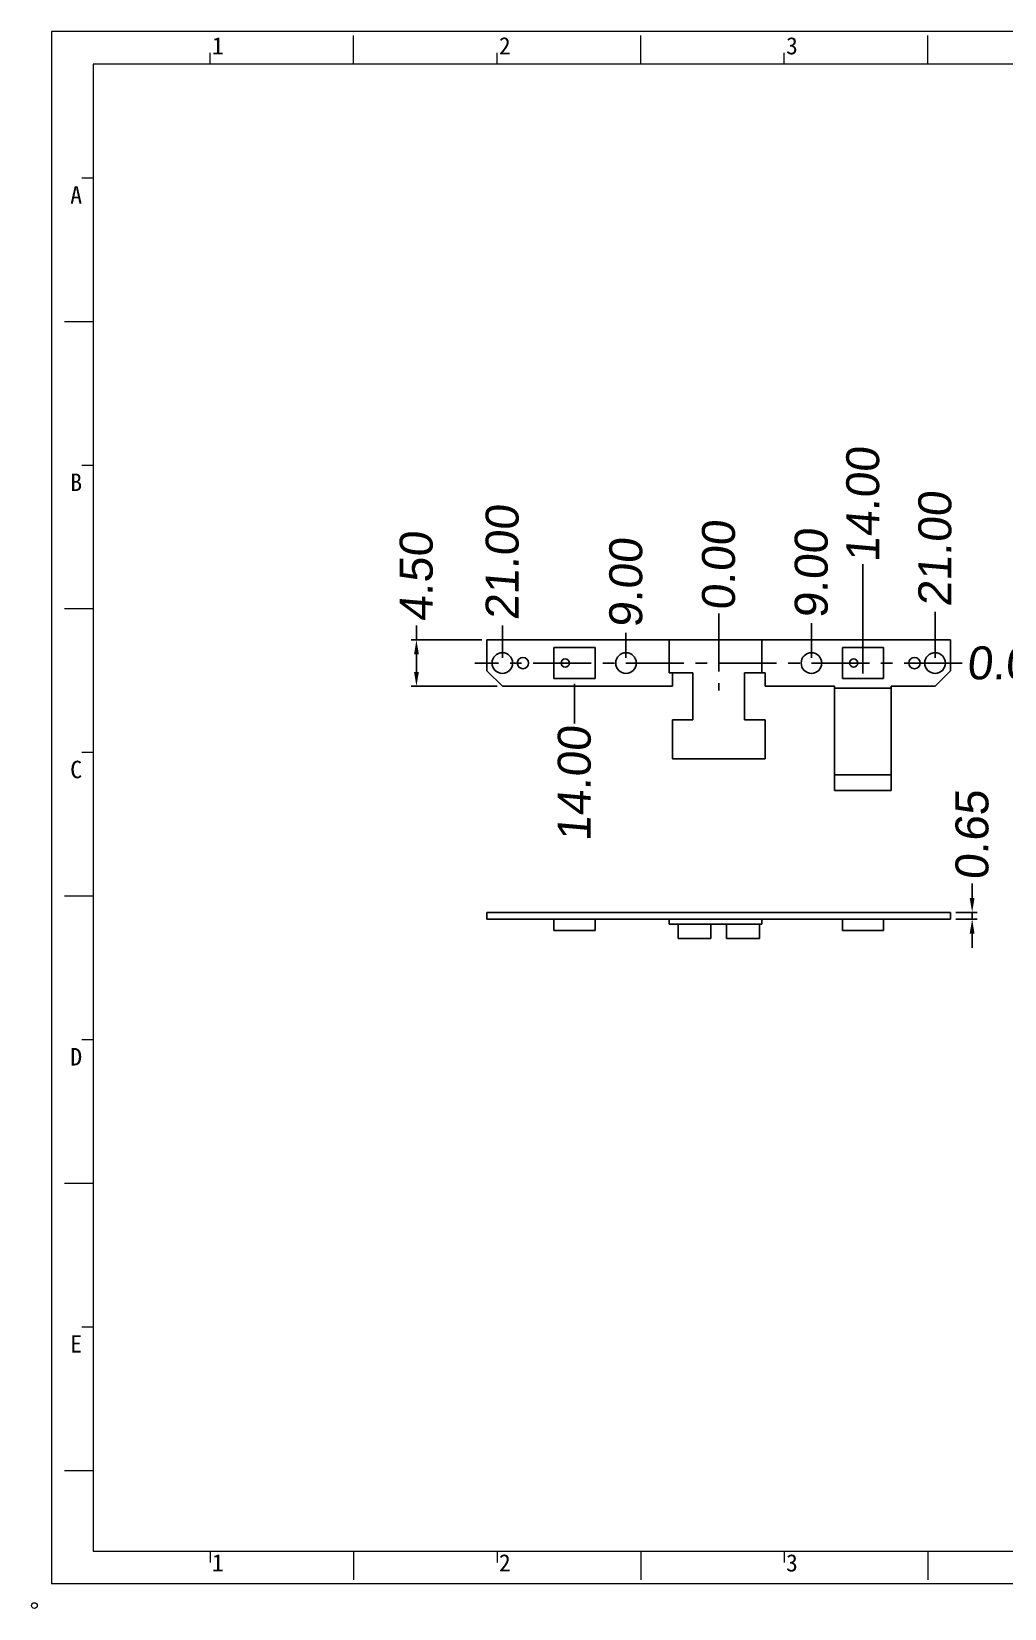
# Model space of a CAD drawing. Extents: x -144 to 4730, y -3845 to 502.
# Drawn here: x 939.2 to 1033.7, y -3462.8 to -3309.8 of the extents above; entities that cross this region are included whole.
import ezdxf

# ---------------------------------------------------------------- set-up
doc = ezdxf.new("R2010")
doc.units = 0
doc.header["$LTSCALE"] = 15
doc.header["$MEASUREMENT"] = 0
doc.linetypes.add('CENTER', pattern=[0.6, 0.375, -0.075, 0.075, -0.075])
doc.layers.get('0').update_dxf_attribs({"linetype": 'CONTINUOUS'})
doc.layers.get('Defpoints').update_dxf_attribs({"linetype": 'CONTINUOUS'})
doc.layers.add('02___PRT_ALL_AXES', color=7, linetype='CONTINUOUS')
doc.layers.add('轮廊线', color=7, linetype='CONTINUOUS', lineweight=13)
doc.styles.get("Standard").update_dxf_attribs({"font": 'txt', "width": 0.8})
doc.styles.add('标准', font='arial.ttf', dxfattribs={"oblique": 5})
doc.dimstyles.new('MSTD', dxfattribs={"dimtxt": 3.2, "dimasz": 1.4, "dimexe": 0.5, "dimexo": 0.5, "dimgap": 0.5, "dimtad": 0, "dimzin": 1, "dimdsep": 46, "dimtxsty": '标准', "dimcen": 0, "dimclrd": 5, "dimclre": 5, "dimclrt": 3, "dimadec": 1, "dimazin": 2, "dimtfac": 0.5, "dimtmove": 0, "dimatfit": 3, "dimfxl": 0, "dimlwd": -1, "dimarcsym": 0})

# ---------------------------------------------------------------- blocks, each defined once
blk = doc.blocks.new('A4h')
at = {"layer": '轮廊线', "color": 7, "lineweight": 13}
for p, q in [((0, 175.72), (-257.52, 175.72)), ((-257.52, 175.72), (-257.52, 0)), ((-223.31, 172.01), (-223.31, 175.26)), ((-190.8, 172.01), (-190.8, 175.26)), ((-158.28, 172.01), (-158.28, 175.26)), ((-239.57, 172.01), (-239.57, 173.31)), ((-207.06, 172.01), (-207.06, 173.31)), ((-174.54, 172.01), (-174.54, 173.31)), ((-4.81, 172.01), (-252.81, 172.01)), ((-252.81, 172.01), (-252.81, 3.71)), ((-252.81, 159.12), (-254.11, 159.12)), ((-252.81, 142.86), (-256.06, 142.86)), ((-252.81, 126.61), (-254.11, 126.61)), ((-252.81, 110.35), (-256.06, 110.35)), ((-252.81, 94.09), (-254.11, 94.09)), ((-252.81, 77.83), (-256.06, 77.83)), ((-252.81, 61.58), (-254.11, 61.58)), ((-252.81, 45.32), (-256.06, 45.32)), ((-252.81, 29.06), (-254.11, 29.06)), ((-252.81, 12.8), (-256.06, 12.8)), ((-252.81, 3.71), (-4.81, 3.71)), ((-239.57, 3.71), (-239.57, 2.41)), ((-223.31, 3.71), (-223.31, 0.45)), ((-207.06, 3.71), (-207.06, 2.41)), ((-190.8, 3.71), (-190.8, 0.45)), ((-174.54, 3.71), (-174.54, 2.41)), ((-158.28, 3.71), (-158.28, 0.45)), ((0, 0), (-257.52, 0))]:
    blk.add_line(p, q, dxfattribs=at)
blk.add_circle((-259.47, -2.47), 0.325, dxfattribs=at)
at = {"layer": '轮廊线', "color": 7}
for s, height, p in [('1', 1.95, (-239.36, 173.13)), ('2', 1.95, (-206.85, 173.13)), ('3', 1.95, (-174.33, 173.13)), ('A', 1.98, (-255.41, 156.22)), ('B', 1.98, (-255.41, 123.7)), ('C', 1.98, (-255.41, 91.19)), ('D', 1.98, (-255.41, 58.67)), ('E', 1.98, (-255.41, 26.16)), ('1', 1.95, (-239.36, 1.4)), ('2', 1.95, (-206.85, 1.4)), ('3', 1.95, (-174.33, 1.4))]:
    blk.add_text(s, height=height, dxfattribs=at).set_placement(p)
blk = doc.blocks.new('*D87')
at = {"color": 5}
for p, q in [((976.6, -3368.82), (976.6, -3367.42)), ((976.6, -3371.92), (976.6, -3370.22))]:
    blk.add_line(p, q, dxfattribs=at)
at = {"color": 5, "lineweight": -2}
for p, q in [((982.94, -3368.82), (976.1, -3368.82)), ((984.44, -3373.32), (976.1, -3373.32))]:
    blk.add_line(p, q, dxfattribs=at)
at = {"color": 5}
for points in [[(976.37, -3370.22), (976.84, -3370.22), (976.6, -3368.82)], [(976.84, -3371.92), (976.37, -3371.92), (976.6, -3373.32)]]:
    blk.add_solid(points, dxfattribs=at)
at = {"layer": 'Defpoints', "color": 0, "lineweight": -3}
for p in [(976.6, -3368.82), (983.44, -3368.82), (984.94, -3373.32)]:
    blk.add_point(p, dxfattribs=at)
at = {"color": 3, "lineweight": -2, "insert": (976.6, -3362.7), "char_height": 3.2, "attachment_point": 5, "rotation": 90, "style": '标准'}
blk.add_mtext('4.50', dxfattribs=at)
blk = doc.blocks.new('*D88')
at = {"color": 5, "lineweight": -2}
blk.add_line((1005.94, -3367.68), (1005.94, -3366.27), dxfattribs=at)
at = {"layer": 'Defpoints', "color": 0, "lineweight": -3}
for p in [(1005.94, -3366.27), (1005.94, -3368.18), (1005.94, -3371.07)]:
    blk.add_point(p, dxfattribs=at)
at = {"color": 3, "lineweight": -2, "insert": (1005.94, -3361.62), "char_height": 3.2, "attachment_point": 5, "rotation": 90, "style": '标准'}
blk.add_mtext('0.00', dxfattribs=at)
blk = doc.blocks.new('*D89')
at = {"color": 5, "lineweight": -2}
blk.add_line((1029.31, -3371.07), (1029.56, -3371.07), dxfattribs=at)
at = {"layer": 'Defpoints', "color": 0}
for p in [(1005.94, -3371.07), (1028.81, -3371.07), (1029.56, -3371.07)]:
    blk.add_point(p, dxfattribs=at)
at = {"color": 3, "insert": (1034.35, -3371.07), "char_height": 3.2, "attachment_point": 5, "style": '标准'}
blk.add_mtext('0.00', dxfattribs=at)
blk = doc.blocks.new('*D90')
at = {"color": 5, "lineweight": -2}
blk.add_line((996.94, -3370.57), (996.94, -3368.12), dxfattribs=at)
at = {"layer": 'Defpoints', "color": 0}
for p in [(996.94, -3368.12), (996.94, -3371.07), (1005.94, -3371.07)]:
    blk.add_point(p, dxfattribs=at)
at = {"color": 3, "insert": (996.94, -3363.33), "char_height": 3.2, "attachment_point": 5, "rotation": 90, "style": '标准'}
blk.add_mtext('9.00', dxfattribs=at)
blk = doc.blocks.new('*D91')
at = {"color": 5, "lineweight": -2}
blk.add_line((1014.94, -3370.57), (1014.94, -3367.2), dxfattribs=at)
at = {"layer": 'Defpoints', "color": 0}
for p in [(1014.94, -3367.2), (1005.94, -3371.07), (1014.94, -3371.07)]:
    blk.add_point(p, dxfattribs=at)
at = {"color": 3, "insert": (1014.94, -3362.41), "char_height": 3.2, "attachment_point": 5, "rotation": 90, "style": '标准'}
blk.add_mtext('9.00', dxfattribs=at)
blk = doc.blocks.new('*D92')
at = {"color": 5, "lineweight": -2}
blk.add_line((1026.94, -3370.57), (1026.94, -3366.11), dxfattribs=at)
at = {"layer": 'Defpoints', "color": 0}
for p in [(1026.94, -3366.11), (1005.94, -3371.07), (1026.94, -3371.07)]:
    blk.add_point(p, dxfattribs=at)
at = {"color": 3, "insert": (1026.94, -3360.04), "char_height": 3.2, "attachment_point": 5, "rotation": 90, "style": '标准'}
blk.add_mtext('21.00', dxfattribs=at)
blk = doc.blocks.new('*D93')
at = {"color": 5, "lineweight": -2}
blk.add_line((984.94, -3370.57), (984.94, -3367.42), dxfattribs=at)
at = {"layer": 'Defpoints', "color": 0}
for p in [(984.94, -3367.42), (984.94, -3371.07), (1005.94, -3371.07)]:
    blk.add_point(p, dxfattribs=at)
at = {"color": 3, "insert": (984.94, -3361.35), "char_height": 3.2, "attachment_point": 5, "rotation": 90, "style": '标准'}
blk.add_mtext('21.00', dxfattribs=at)
blk = doc.blocks.new('*D94')
at = {"color": 5, "lineweight": -2}
blk.add_line((991.94, -3373.07), (991.94, -3376.92), dxfattribs=at)
at = {"layer": 'Defpoints', "color": 0}
for p in [(1005.94, -3371.07), (991.94, -3372.57), (991.94, -3376.92)]:
    blk.add_point(p, dxfattribs=at)
at = {"color": 3, "insert": (991.94, -3382.8), "char_height": 3.2, "attachment_point": 5, "rotation": 90, "style": '标准'}
blk.add_mtext('14.00', dxfattribs=at)
blk = doc.blocks.new('*D95')
at = {"color": 5, "lineweight": -2}
blk.add_line((1019.94, -3372.07), (1019.94, -3361.47), dxfattribs=at)
at = {"layer": 'Defpoints', "color": 0, "lineweight": -3}
for p in [(1019.94, -3361.47), (1005.94, -3371.07), (1019.94, -3372.57)]:
    blk.add_point(p, dxfattribs=at)
at = {"color": 3, "lineweight": -2, "insert": (1019.94, -3355.73), "char_height": 3.2, "attachment_point": 5, "rotation": 90, "style": '标准'}
blk.add_mtext('14.00', dxfattribs=at)
blk = doc.blocks.new('*D406')
at = {"color": 5}
for p, q in [((1030.54, -3393.85), (1030.54, -3392.45)), ((1030.54, -3395.9), (1030.54, -3395.25)), ((1030.54, -3397.3), (1030.54, -3398.7))]:
    blk.add_line(p, q, dxfattribs=at)
at = {"color": 5, "lineweight": -2}
for p, q in [((1028.94, -3395.25), (1031.04, -3395.25)), ((1028.94, -3395.9), (1031.04, -3395.9))]:
    blk.add_line(p, q, dxfattribs=at)
at = {"color": 5}
for points in [[(1030.77, -3393.85), (1030.3, -3393.85), (1030.54, -3395.25)], [(1030.3, -3397.3), (1030.77, -3397.3), (1030.54, -3395.9)]]:
    blk.add_solid(points, dxfattribs=at)
at = {"layer": 'Defpoints', "color": 0, "lineweight": -3}
for p in [(1028.44, -3395.25), (1028.44, -3395.9), (1030.54, -3395.25)]:
    blk.add_point(p, dxfattribs=at)
at = {"color": 3, "lineweight": -2, "insert": (1030.54, -3387.78), "char_height": 3.2, "attachment_point": 5, "rotation": 90, "style": '标准'}
blk.add_mtext('0.65', dxfattribs=at)

msp = doc.modelspace()

# ---------------------------------------------------------------- linework, layer by layer
at = {"color": 1, "linetype": 'CENTER'}
for p, q in [((1005.941, -3366.271), (1005.941, -3373.711)), ((1029.56, -3371.065), (982.278, -3371.065))]:
    msp.add_line(p, q, dxfattribs=at)
at = {"color": 7, "linetype": 'Continuous'}
for p, q in [((1001.131, -3368.815), (983.441, -3368.815)), ((1001.131, -3368.815), (1001.131, -3372.015)), ((1010.131, -3372.015), (1010.131, -3368.815)), ((1028.441, -3368.815), (1010.131, -3368.815)), ((1001.441, -3373.315), (1001.441, -3372.015)), ((1003.441, -3372.015), (1003.441, -3376.565)), ((1008.441, -3372.015), (1010.441, -3372.015)), ((1008.441, -3372.015), (1008.441, -3376.565)), ((1010.441, -3373.315), (1017.191, -3373.315)), ((1017.191, -3373.315), (1017.191, -3383.415)), ((1017.191, -3373.515), (1022.691, -3373.515)), ((1022.691, -3373.315), (1022.691, -3383.415)), ((1022.691, -3373.315), (1026.941, -3373.315)), ((1001.441, -3376.565), (1003.441, -3376.565)), ((1008.441, -3376.565), (1010.441, -3376.565)), ((1001.441, -3380.365), (1010.441, -3380.365)), ((1017.191, -3381.915), (1022.691, -3381.915)), ((1017.191, -3383.415), (1022.691, -3383.415)), ((1028.441, -3395.896), (983.441, -3395.896)), ((1001.131, -3395.896), (1001.131, -3396.396)), ((1010.131, -3395.896), (1010.131, -3396.396)), ((1010.131, -3396.396), (1001.131, -3396.396)), ((1001.991, -3396.396), (1001.991, -3397.796)), ((1005.191, -3396.396), (1005.191, -3397.796)), ((1006.691, -3396.396), (1006.691, -3397.796)), ((1009.891, -3396.396), (1009.891, -3397.796)), ((1005.191, -3397.796), (1001.991, -3397.796)), ((1009.891, -3397.796), (1006.691, -3397.796))]:
    msp.add_line(p, q, dxfattribs=at)
for p, q in [((1001.131, -3368.815), (1010.131, -3368.815)), ((1003.441, -3372.015), (1001.131, -3372.015)), ((1001.441, -3376.565), (1001.441, -3380.365)), ((1010.441, -3376.565), (1010.441, -3380.365))]:
    msp.add_line(p, q)
at = {"color": 1, "linetype": 'Continuous'}
msp.add_line((1026.941, -3373.315), (1028.441, -3371.815), dxfattribs=at)
at = {"layer": '02___PRT_ALL_AXES', "color": 7, "linetype": 'Continuous'}
for p, q in [((983.441, -3368.815), (983.441, -3371.815)), ((989.941, -3369.565), (989.941, -3372.565)), ((993.941, -3369.565), (989.941, -3369.565)), ((993.941, -3372.565), (993.941, -3369.565)), ((1017.941, -3369.565), (1017.941, -3372.565)), ((1021.941, -3369.565), (1017.941, -3369.565)), ((1021.941, -3372.565), (1021.941, -3369.565)), ((1028.441, -3371.815), (1028.441, -3368.815)), ((989.941, -3372.565), (993.941, -3372.565)), ((1010.441, -3372.015), (1010.441, -3373.315)), ((1017.941, -3372.565), (1021.941, -3372.565)), ((984.941, -3373.315), (1001.441, -3373.315)), ((983.441, -3395.246), (983.441, -3395.896)), ((1028.441, -3395.246), (983.441, -3395.246)), ((989.941, -3395.896), (989.941, -3396.996)), ((993.941, -3395.896), (993.941, -3396.996)), ((1017.941, -3395.896), (1017.941, -3396.996)), ((1021.941, -3395.896), (1021.941, -3396.996)), ((1028.441, -3395.246), (1028.441, -3395.896)), ((993.941, -3396.996), (989.941, -3396.996)), ((1021.941, -3396.996), (1017.941, -3396.996))]:
    msp.add_line(p, q, dxfattribs=at)
at = {"layer": '02___PRT_ALL_AXES', "color": 1, "linetype": 'Continuous'}
msp.add_line((984.941, -3373.315), (983.441, -3371.815), dxfattribs=at)
at = {"layer": '02___PRT_ALL_AXES', "color": 7, "linetype": 'Continuous'}
for centre, radius in [((984.941, -3371.065), 1), ((986.941, -3371.065), 0.55), ((991.041, -3371.065), 0.4), ((996.941, -3371.065), 1), ((1014.941, -3371.065), 1), ((1019.041, -3371.065), 0.4), ((1024.941, -3371.065), 0.55), ((1026.941, -3371.065), 1)]:
    msp.add_circle(centre, radius, dxfattribs=at)

# ---------------------------------------------------------------- block references
at = {"layer": '轮廊线', "ltscale": 0.5, "xscale": 0.8569522111222057, "yscale": 0.8569522111212109, "zscale": 0.8569522111208102}
msp.add_blockref('A4h', (1161.872, -3460.383), dxfattribs=at)

# ---------------------------------------------------------------- dimensions: what is measured, and where the dimension line sits
for feature_location, offset, dtype, origin, picture, middle in [((1019.941, -3372.565), (0, 11.095), 1, (1005.941, -3371.065), '*D95', (1019.941, -3355.727)), ((1026.941, -3371.065), (0, 4.96), 1, (1005.941, -3371.065), '*D92', (1026.941, -3360.041)), ((984.941, -3371.065), (0, 3.647), 1, (1005.941, -3371.065), '*D93', (984.941, -3361.354)), ((1005.940529615, -3368.180964816), (0, 1.91043383), 1, (1005.940529615, -3371.065133445), '*D88', (1005.940529615, -3361.619917071)), ((996.941, -3371.065), (0, 2.944), 1, (1005.941, -3371.065), '*D90', (996.941, -3363.327)), ((1014.941, -3371.065), (0, 3.866), 1, (1005.941, -3371.065), '*D91', (1014.941, -3362.406)), ((1028.807929006, -3371.065133445), (0.75253819, 0), 0, (1005.940529615, -3371.065133445), '*D89', (1034.354023026, -3371.065133445)), ((991.941, -3372.565), (0, -4.35), 1, (1005.941, -3371.065), '*D94', (991.941, -3382.801))]:
    dim = msp.add_ordinate_dim(feature_location=feature_location, offset=offset, dtype=dtype, origin=origin, dimstyle='MSTD')
    dim.commit()
    dim.dimension.update_dxf_attribs({"geometry": picture, "text_midpoint": middle})
for base, p1, p2, picture, middle in [((976.604, -3368.815), (984.941, -3373.315), (983.441, -3368.815), '*D87', (976.604, -3362.7)), ((1030.537, -3395.246), (1028.441, -3395.896), (1028.441, -3395.246), '*D406', (1030.537, -3387.778))]:
    dim = msp.add_linear_dim(base=base, p1=p1, p2=p2, angle=90, dimstyle='MSTD')
    dim.commit()
    dim.dimension.update_dxf_attribs({"geometry": picture, "text_midpoint": middle})

doc.saveas('drawing.dxf')
